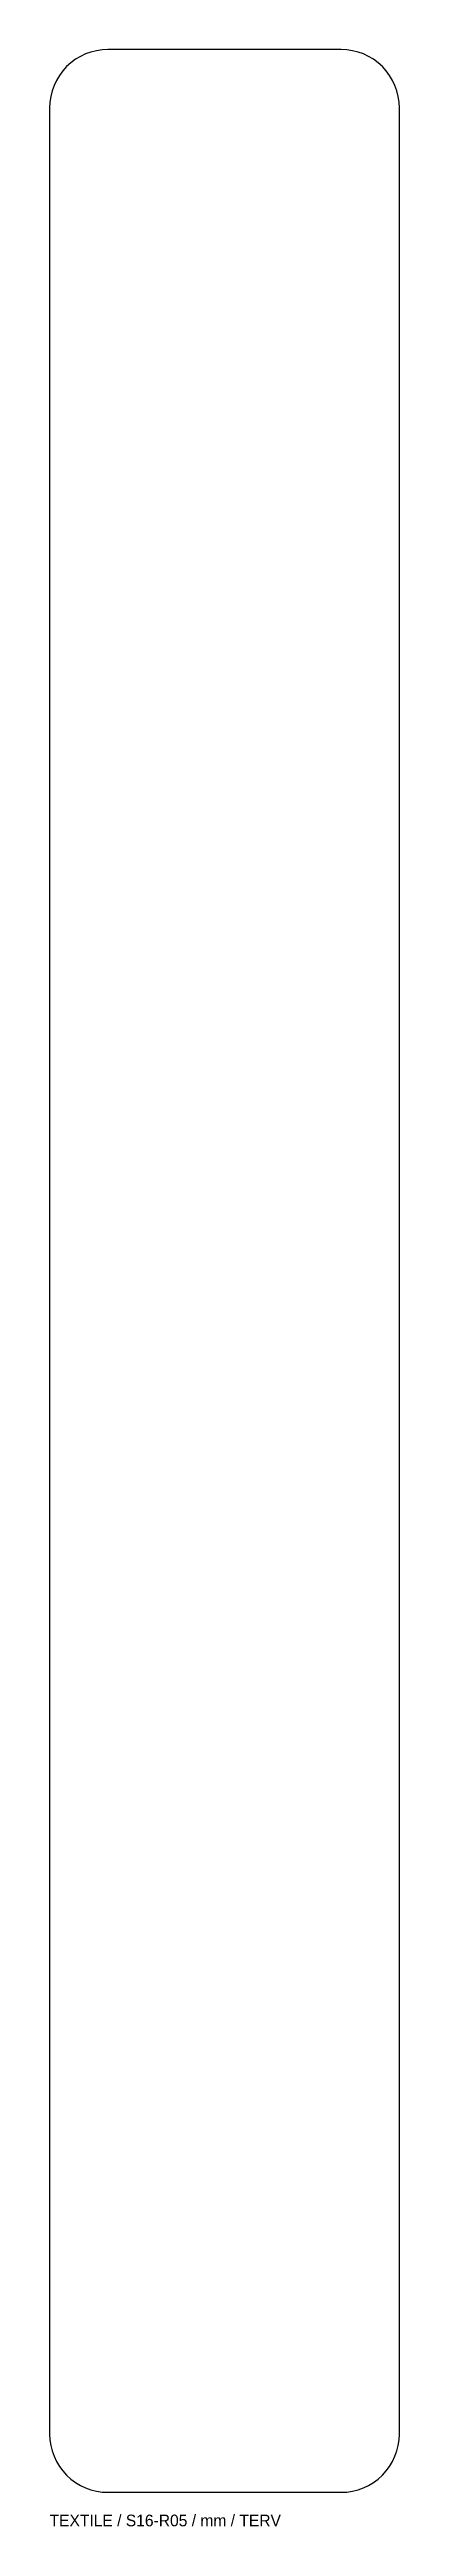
# Model space of a CAD drawing. Header units: millimetres. Extents: x 0 to 360, y -35 to 2515.
import ezdxf

# ---------------------------------------------------------------- set-up
doc = ezdxf.new("R2010")
doc.units = ezdxf.units.MM

msp = doc.modelspace()

# ---------------------------------------------------------------- linework, layer by layer
msp.add_lwpolyline([(300, 0, 0.414214), (360, 60), (360, 2455, 0.414214), (300, 2515), (60, 2515, 0.414214), (0, 2455), (0, 60, 0.414214), (60, 0)], format="xyb", close=True)

# ---------------------------------------------------------------- texts
msp.add_text('TEXTILE / S16-R05 / mm / TERV', height=12).set_placement((0, -35))

doc.saveas('drawing.dxf')
